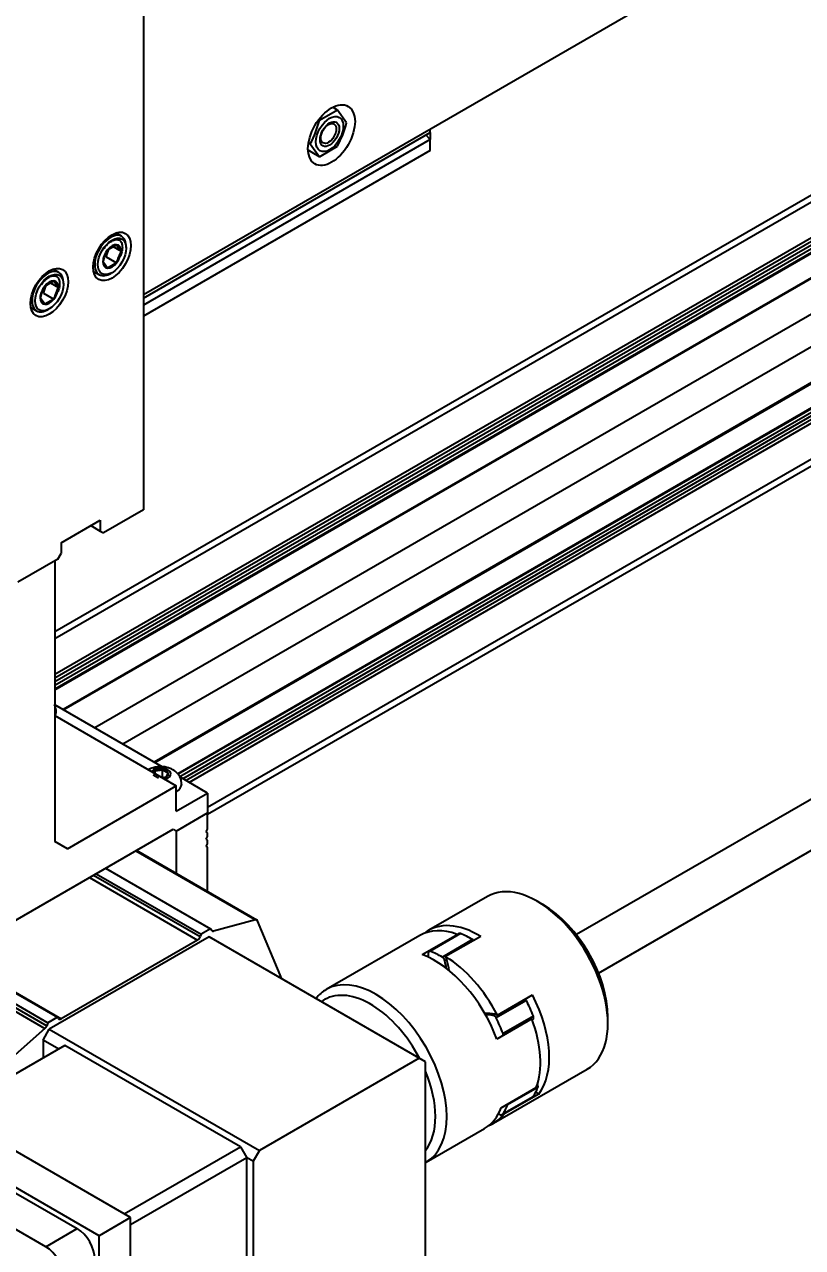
# Model space of a CAD drawing. Header units: millimetres. Extents: x 0 to 6044, y -1712 to 410.
# Drawn here: x 305.3 to 358, y 122.3 to 205 of the extents above; entities that cross this region are included whole.
import ezdxf
from ezdxf import colors
from ezdxf.entities.mleader import LeaderData, LeaderLine
from ezdxf.math import Vec2, Vec3

# ---------------------------------------------------------------- set-up
doc = ezdxf.new("R2010")
doc.units = ezdxf.units.MM
for name, color, linetype in [('0323-丝杆上板', 7, 'Continuous'), ('0324-防护板', 7, 'Continuous'), ('1113-内六角平圆头螺钉-GB', 7, 'Continuous'), ('1114-联轴器COUPLING', 7, 'Continuous'), ('1115-步进电机LS86A12', 7, 'Continuous'), ('1121-安装板', 7, 'Continuous'), ('1122-轴', 7, 'Continuous'), ('1211-TDT-4040S-8', 7, 'Continuous'), ('2311-内六角圆柱头螺钉-GB', 7, 'Continuous'), ('2312-1型六角螺母-GBT4', 7, 'Continuous'), ('2321-安装板零件', 7, 'Continuous'), ('2322-连接角', 7, 'Continuous'), ('Default', 7, 'Continuous'), ('LHBT10-S1000-1', 7, 'Continuous'), ('WGB10-4', 7, 'Continuous'), ('WGB10-5(B1)', 7, 'Continuous'), ('图框', 7, 'Continuous')]:
    doc.layers.add(name, color=color, linetype=linetype)

# ---------------------------------------------------------------- blocks, each defined once
blk = doc.blocks.new('SE1')
at = {"layer": '0323-丝杆上板', "color": 7, "linetype": 'Continuous'}
for p, q in [((332.784, 197.727), (332.784, 197.972)), ((313.374, 186.52), (332.784, 197.727))]:
    blk.add_line(p, q, dxfattribs=at)
at = {"layer": '0324-防护板', "color": 7, "linetype": 'Continuous'}
for p, q in [((332.784, 197.237), (313.374, 186.03)), ((332.784, 197.237), (332.484, 197.553)), ((332.784, 197.727), (332.784, 197.237)), ((332.784, 196.502), (332.784, 197.237)), ((332.784, 196.502), (313.374, 185.295))]:
    blk.add_line(p, q, dxfattribs=at)
at = {"layer": '1113-内六角平圆头螺钉-GB', "color": 7, "linetype": 'Continuous'}
for p, q in [((314.407, 154.02), (314.039, 154.232)), ((314.174, 154.522), (314.676, 154.599)), ((314.174, 154.338), (314.174, 154.522)), ((314.908, 154.097), (314.657, 154.058)), ((314.676, 154.148), (314.676, 154.599)), ((314.676, 154.599), (315.043, 154.387))]:
    blk.add_line(p, q, dxfattribs=at)
for centre, radius, start, end in [((314.275, 155.075), 1.01, 286.41995, 293.35434), ((315.245, 154.711), 0.801, 224.64495, 233.33791), ((313.185, 155.073), 1.98, 330.47774, 339.73007)]:
    blk.add_arc(centre, radius, start, end, dxfattribs=at)
for centre, major_axis, start_param, end_param in [((306.056, 158.535), (1.425, 0), 5.932393, 6.283185), ((306.056, 158.535), (1.425, 0), 0, 0.002094), ((314.541, 154.309), (-0.689, 0), 2.023332, 5.83065), ((314.541, 154.309), (0.52, 0), 2.356194, 2.804027), ((314.541, 154.309), (0.52, 0), 1.308997, 2.356194), ((314.541, 154.309), (0.52, 0), 0.261799, 1.308997), ((314.541, 154.309), (-0.52, 0), 1.908362, 2.356194), ((314.541, 154.309), (-0.52, 0), 2.356194, 3.403392), ((314.541, 153.636), (1.425, 0), 5.551909, 6.283185), ((314.541, 153.636), (1.425, 0), 0, 0.002094)]:
    blk.add_ellipse(centre, major_axis=major_axis, ratio=0.57735, start_param=start_param, end_param=end_param, dxfattribs=at)
for points, knots in [([(307.47, 158.539), (307.463, 158.668), (307.45, 158.826), (307.384, 158.978), (307.361, 159.022)], [0, 0, 0, 0, 0.086752, 0.1234138, 0.1234138, 0.1234138, 0.1234138]), ([(315.955, 153.64), (315.948, 153.769), (315.93, 153.995), (315.737, 154.319), (315.453, 154.573), (315.063, 154.756), (314.564, 154.835), (314.091, 154.774), (313.819, 154.661), (313.724, 154.608)], [0, 0, 0, 0, 0.086752, 0.1768813, 0.2670493, 0.3691659, 0.4902604, 0.6226519, 0.7030765, 0.7030765, 0.7030765, 0.7030765])]:
    blk.add_open_spline(points, degree=3, knots=knots, dxfattribs=at)
at = {"layer": '1114-联轴器COUPLING', "color": 7, "linetype": 'Continuous'}
for p, q in [((336.65, 146.025), (332.683, 143.735)), ((340.406, 145.47), (340.025, 145.691)), ((332.084, 143.389), (325.746, 139.73)), ((332.23, 142.091), (334.601, 143.46)), ((332.685, 142.327), (334.594, 143.43)), ((334.821, 143.509), (332.773, 142.327)), ((336.195, 143.319), (333.824, 141.95)), ((334.728, 143.507), (334.591, 143.428)), ((335.651, 143.103), (333.603, 141.921)), ((333.906, 141.741), (333.769, 141.661)), ((337.324, 137.989), (339.695, 139.358)), ((339.287, 138.987), (337.24, 137.805)), ((337.163, 138.055), (337.025, 137.975)), ((339.659, 137.736), (337.288, 136.367)), ((339.757, 137.923), (337.709, 136.74)), ((339.681, 137.676), (339.729, 137.704)), ((344.798, 137.424), (344.798, 137.865)), ((337.062, 130.675), (343.4, 134.334)), ((337.583, 131.726), (339.954, 133.095)), ((339.703, 132.443), (337.655, 131.261)), ((340.121, 132.652), (337.75, 131.283)), ((340.063, 133.101), (338.015, 131.919)), ((337.629, 131.237), (339.677, 132.419)), ((332.496, 128.039), (336.463, 130.329))]:
    blk.add_line(p, q, dxfattribs=at)
for centre, major_axis, start_param, end_param in [((340.025, 140.18), (3.375, -5.846), 0, 3.141593), ((340.406, 140.4), (3.105, -5.378), 0.785398, 2.356194), ((336.058, 137.889), (3.375, -5.846), 2.327425, 3.230459), ((335.459, 137.543), (3.375, -5.846), 2.536864, 3.141593), ((334.848, 143.3), (0.12, -0.208), 2.519411, 3.141593), ((335.596, 137.623), (-3.375, 5.846), -0.796715, -0.622182), ((335.649, 142.908), (-0.12, 0.208), 5.06471, 5.486471), ((333.088, 136.175), (3.375, -5.846), 1.280227, 2.536864), ((337.35, 138.469), (-3.375, 5.846), 0.572364, 0.652596), ((332.801, 142.118), (-0.12, 0.208), 5.661004, 6.251313), ((333.549, 136.441), (-3.375, 5.846), -0.796715, -0.622182), ((333.601, 141.726), (-0.12, 0.208), 4.090207, 5.486471), ((329.254, 142.48), (3.375, -5.846), 1.031487, 1.115737), ((333.687, 136.521), (-3.375, 5.846), 4.631259, 5.469017), ((333.739, 141.805), (-0.12, 0.208), 4.090207, 4.896162), ((329.392, 142.56), (3.375, -5.846), 0.994634, 1.115737), ((329.121, 133.884), (-3.375, 5.846), 3.141593, 6.283185), ((329.121, 133.884), (-3.375, 5.846), 0, 0.234922), ((328.739, 133.664), (-3.105, 5.378), 4.641883, 6.283185), ((339.156, 138.938), (0.12, -0.208), 1.472213, 1.971932), ((336.058, 137.889), (3.375, -5.846), 0.23303, 1.489667), ((328.739, 133.664), (-3.105, 5.378), 0, 0.070506), ((335.596, 137.623), (3.375, -5.846), 1.297681, 1.472213), ((338.778, 131.936), (3.375, -5.846), -3.581831, -3.424648), ((338.64, 131.856), (3.375, -5.846), -3.581831, -3.46732), ((337.109, 137.756), (-0.12, 0.208), 4.613806, 6.01007), ((337.246, 137.836), (-0.12, 0.208), 5.204115, 6.01007), ((333.549, 136.441), (3.375, -5.846), 1.297681, 1.472213), ((335.459, 137.543), (3.375, -5.846), 0.442469, 1.280227), ((339.609, 137.912), (-0.12, 0.208), 3.141593, 4.439273), ((337.561, 136.73), (0.12, -0.208), 0.735891, 1.297681), ((328.739, 133.664), (-3.105, 5.378), 3.369855, 4.484127), ((339.904, 133.262), (0.12, -0.208), 0.425016, 1.518305), ((339.557, 132.627), (-0.12, 0.208), 3.141593, 3.392076), ((335.596, 137.623), (3.375, -5.846), 0.250483, 0.425016), ((340.845, 137.681), (-3.375, 5.846), -4.120785, -4.079342), ((333.088, 136.175), (-3.375, 5.846), 3.141593, 3.584062), ((333.549, 136.441), (3.375, -5.846), 0.250483, 0.425016), ((337.857, 132.08), (0.12, -0.208), 0.425016, 0.788746), ((333.687, 136.521), (-3.375, 5.846), 3.052726, 3.374622), ((337.509, 131.445), (-0.12, 0.208), 1.995812, 3.392076)]:
    blk.add_ellipse(centre, major_axis=major_axis, ratio=0.57735, start_param=start_param, end_param=end_param, dxfattribs=at)
for points in [[(334.601, 143.46), (334.598, 143.445), (334.594, 143.43)], [(333.824, 141.95), (333.83, 141.931), (333.835, 141.912)], [(337.296, 137.995), (337.31, 137.992), (337.324, 137.989)], [(337.75, 131.283), (337.735, 131.294), (337.72, 131.305)]]:
    blk.add_open_spline(points, degree=2, dxfattribs=at)
at = {"layer": '1115-步进电机LS86A12', "color": 7, "linetype": 'Continuous'}
for p, q in [((296.768, 130.544), (308.891, 123.544)), ((306.77, 122.319), (304.092, 123.866)), ((306.77, 122.319), (308.891, 123.544))]:
    blk.add_line(p, q, dxfattribs=at)
for centre, major_axis, start_param, end_param in [((308.891, 122.148), (-0.855, 1.481), 3.926991, 5.497787), ((306.77, 120.923), (0.855, -1.481), 0.785398, 2.356194)]:
    blk.add_ellipse(centre, major_axis=major_axis, ratio=0.57735, start_param=start_param, end_param=end_param, dxfattribs=at)
at = {"layer": '1121-安装板', "color": 7, "linetype": 'Continuous'}
for p, q in [((307.382, 168.731), (307.382, 149.747)), ((314.65, 154.797), (307.382, 158.994)), ((307.382, 158.259), (315.602, 153.513)), ((317.723, 153.023), (315.832, 154.115)), ((308.23, 149.257), (315.602, 153.513)), ((315.602, 151.799), (315.602, 153.513)), ((315.602, 151.799), (317.723, 153.023)), ((317.723, 153.023), (317.723, 151.676)), ((315.602, 150.451), (317.723, 151.676)), ((296.722, 139.796), (315.39, 150.574)), ((315.39, 150.574), (315.602, 150.451)), ((308.23, 149.257), (307.382, 149.747))]:
    blk.add_line(p, q, dxfattribs=at)
at = {"layer": '1122-轴', "color": 7, "linetype": 'Continuous'}
for p, q in [((415.219, 185.325), (342.669, 143.439)), ((344.169, 140.841), (416.719, 182.727))]:
    blk.add_line(p, q, dxfattribs=at)
at = {"layer": '1211-TDT-4040S-8', "color": 7, "linetype": 'Continuous'}
for p, q in [((377.824, 204.591), (307.382, 163.921)), ((378.075, 204.279), (307.382, 163.464)), ((380.175, 203.066), (307.382, 161.039)), ((380.387, 202.944), (307.382, 160.794)), ((380.599, 202.822), (307.382, 160.549)), ((380.811, 202.699), (307.382, 160.305)), ((381.023, 202.577), (307.382, 160.06)), ((307.382, 160.009), (381.067, 202.551)), ((382.507, 201.72), (307.942, 158.67)), ((382.551, 201.695), (307.986, 158.645)), ((384.651, 200.482), (310.086, 157.433)), ((386.772, 199.502), (311.995, 156.33)), ((388.872, 198.29), (314.096, 155.118)), ((314.139, 155.092), (388.916, 198.265)), ((390.356, 197.434), (315.697, 154.329)), ((390.399, 197.408), (315.729, 154.297)), ((390.612, 197.286), (315.835, 154.113)), ((390.824, 197.163), (316.047, 153.991)), ((391.036, 197.041), (316.259, 153.868)), ((391.248, 196.918), (316.471, 153.746)), ((393.348, 195.706), (317.723, 152.044)), ((317.723, 151.587), (393.743, 195.477))]:
    blk.add_line(p, q, dxfattribs=at)
at = {"layer": '2311-内六角圆柱头螺钉-GB', "color": 7, "linetype": 'Continuous'}
for p, q in [((311.897, 190.697), (311.505, 190.923)), ((310.947, 189.773), (311.559, 190.126)), ((311.335, 189.997), (311.865, 189.691)), ((311.559, 190.126), (311.865, 189.691)), ((310.947, 188.548), (310.641, 188.984)), ((310.865, 189.303), (311.559, 188.902)), ((311.559, 188.902), (310.947, 188.548)), ((307.654, 188.248), (307.263, 188.474)), ((310.005, 188.325), (310.397, 188.099)), ((306.704, 187.323), (307.317, 187.677)), ((307.092, 187.547), (307.623, 187.241)), ((307.317, 187.677), (307.623, 187.241)), ((306.704, 186.098), (306.398, 186.534)), ((306.622, 186.853), (307.317, 186.452)), ((307.317, 186.452), (306.704, 186.098)), ((305.763, 185.876), (306.154, 185.65))]:
    blk.add_line(p, q, dxfattribs=at)
for centre, radius, start, end in [((314.111, 188.091), 3.583, 152.01024, 165.57771), ((312.555, 189.1), 1.703, 154.63516, 173.18635), ((315.028, 188.009), 3.582, 152.00853, 165.57942), ((309.868, 185.642), 3.583, 152.01024, 165.57771), ((308.313, 186.651), 1.703, 154.63516, 173.18635), ((310.786, 185.56), 3.582, 152.00853, 165.57942)]:
    blk.add_arc(centre, radius, start, end, dxfattribs=at)
for centre, major_axis, start_param, end_param in [((311.147, 189.398), (0.75, 1.299), 0, 3.141593), ((311.147, 189.398), (0.75, 1.299), 5.446447, 6.283185), ((311.253, 189.337), (0.433, 0.75), 1.308997, 2.356194), ((311.253, 189.337), (0.433, 0.75), 0.261799, 1.308997), ((311.253, 189.337), (-0.433, -0.75), 2.356194, 3.403392), ((311.253, 189.337), (-0.433, -0.75), 1.308997, 2.356194), ((311.253, 189.337), (0.433, 0.75), 2.356194, 3.403392), ((311.253, 189.337), (-0.433, -0.75), 0.261799, 1.308997), ((306.904, 186.949), (0.75, 1.299), 0, 3.141593), ((306.904, 186.949), (0.75, 1.299), 5.446447, 6.283185), ((311.147, 189.398), (0.75, 1.299), 3.141593, 3.978331), ((307.01, 186.888), (0.433, 0.75), 1.308997, 2.356194), ((307.01, 186.888), (0.433, 0.75), 0.261799, 1.308997), ((307.01, 186.888), (-0.433, -0.75), 2.356194, 3.403392), ((307.01, 186.888), (-0.433, -0.75), 1.308997, 2.356194), ((307.01, 186.888), (0.433, 0.75), 2.356194, 3.403392), ((307.01, 186.888), (-0.433, -0.75), 0.261799, 1.308997), ((306.904, 186.949), (0.75, 1.299), 3.141593, 3.978331)]:
    blk.add_ellipse(centre, major_axis=major_axis, ratio=0.57735, start_param=start_param, end_param=end_param, dxfattribs=at)
for centre in [(311.253, 189.337), (307.01, 186.888)]:
    blk.add_ellipse(centre, major_axis=(-0.675, -1.169), ratio=0.57735, dxfattribs=at)
for points in [[(310.715, 189.874), (310.79, 189.978), (310.939, 190.178), (311.239, 190.401), (311.526, 190.498), (311.745, 190.464), (311.891, 190.32), (311.968, 190.024), (311.937, 189.684), (311.867, 189.475), (311.834, 189.379)], [(306.472, 187.425), (306.547, 187.528), (306.697, 187.728), (306.996, 187.951), (307.284, 188.049), (307.502, 188.015), (307.648, 187.871), (307.725, 187.575), (307.695, 187.234), (307.624, 187.025), (307.591, 186.929)]]:
    blk.add_open_spline(points, degree=3, knots=[0, 0, 0, 0, 0.105384, 0.239176, 0.369726, 0.499914, 0.653912, 0.780528, 0.914288, 1, 1, 1, 1], dxfattribs=at)
at = {"layer": '2312-1型六角螺母-GBT4', "color": 7, "linetype": 'Continuous'}
for p, q in [((326.506, 199.241), (325.282, 198.534)), ((326.506, 199.241), (326.187, 199.426)), ((327.119, 198.37), (326.506, 199.241)), ((325.282, 198.534), (325.224, 198.568)), ((324.669, 196.956), (324.546, 197.027)), ((325.282, 196.085), (324.513, 196.528)), ((324.669, 196.956), (325.282, 196.085)), ((325.282, 196.085), (326.506, 196.792))]:
    blk.add_line(p, q, dxfattribs=at)
for centre, radius, start, end in [((318.341, 200.319), 7.166, 332.01023, 345.57772), ((320.18, 200.154), 7.164, 332.00854, 345.57942)]:
    blk.add_arc(centre, radius, start, end, dxfattribs=at)
for centre, major_axis in [((325.975, 197.616), (-0.653, -1.13)), ((325.975, 197.616), (0.459, 0.795)), ((325.901, 197.659), (-0.369, -0.639))]:
    blk.add_ellipse(centre, major_axis=major_axis, ratio=0.57735, dxfattribs=at)
at = {"layer": '2321-安装板零件', "color": 7, "linetype": 'Continuous'}
blk.add_line((313.374, 186.765), (419.334, 247.941), dxfattribs=at)
blk.add_ellipse((326.102, 197.543), major_axis=(1.125, 1.949), ratio=0.57735, dxfattribs=at)
at = {"layer": '2322-连接角', "color": 7, "linetype": 'Continuous'}
for p, q in [((313.374, 217.506), (313.374, 172.191)), ((313.374, 172.191), (310.67, 170.629)), ((307.806, 169.956), (310.457, 171.486)), ((310.457, 171.486), (310.457, 170.752)), ((309.821, 171.119), (310.457, 170.752)), ((310.457, 170.752), (310.67, 170.629)), ((307.806, 169.956), (307.806, 169.221)), ((307.594, 168.853), (304.889, 167.292)), ((307.594, 168.853), (307.806, 169.221))]:
    blk.add_line(p, q, dxfattribs=at)
for centre in [(311.253, 189.337), (307.01, 186.888)]:
    blk.add_ellipse(centre, major_axis=(0.9, 1.559), ratio=0.57735, dxfattribs=at)
at = {"layer": 'LHBT10-S1000-1', "color": 7, "linetype": 'Continuous'}
for p, q in [((312.859, 149.113), (320.96, 144.436)), ((321.055, 144.428), (312.899, 149.136)), ((310.008, 147.467), (317.221, 143.303)), ((310.176, 147.564), (317.282, 143.461)), ((310.812, 147.931), (317.919, 143.828)), ((309.719, 147.3), (317.037, 143.074)), ((320.96, 144.436), (318.126, 143.677)), ((322.751, 140.445), (321.103, 144.371)), ((317.282, 143.461), (317.221, 143.303)), ((317.919, 143.828), (317.282, 143.461)), ((317.997, 143.716), (317.919, 143.828)), ((317.956, 143.775), (318.126, 143.677)), ((317.037, 143.074), (307.802, 137.742)), ((299.814, 141.581), (306.921, 137.478)), ((300.45, 141.949), (307.557, 137.846)), ((300.483, 141.968), (307.802, 137.742)), ((299.372, 141.326), (306.713, 137.088)), ((299.6, 141.458), (306.842, 137.276)), ((306.921, 137.478), (306.842, 137.276)), ((307.557, 137.846), (306.921, 137.478)), ((307.618, 137.759), (307.557, 137.846)), ((306.713, 137.088), (303.88, 134.575))]:
    blk.add_line(p, q, dxfattribs=at)
for centre, major_axis, start_param, end_param in [((320.905, 144.168), (-0.15, -0.26), 2.728235, 3.665191), ((317.037, 143.319), (0.15, 0.26), 3.926991, 4.974188), ((318.181, 143.945), (0.15, 0.26), 2.879793, 3.665191), ((307.802, 137.987), (0.15, 0.26), 2.879793, 3.926991), ((306.658, 137.292), (0.15, 0.26), 4.18879, 4.974188)]:
    blk.add_ellipse(centre, major_axis=major_axis, ratio=0.57735, start_param=start_param, end_param=end_param, dxfattribs=at)
at = {"layer": 'WGB10-4', "color": 7, "linetype": 'Continuous'}
for p, q in [((315.602, 150.451), (317.723, 151.676)), ((317.723, 150.574), (317.723, 151.676)), ((315.602, 150.451), (315.602, 147.576)), ((317.617, 150.39), (317.723, 150.574)), ((317.723, 150.329), (317.617, 150.39)), ((317.617, 149.9), (317.723, 150.084)), ((317.723, 149.839), (317.617, 149.9)), ((317.723, 150.084), (317.723, 150.329)), ((317.723, 149.594), (317.723, 149.839)), ((317.617, 149.41), (317.723, 149.594)), ((317.723, 149.349), (317.617, 149.41)), ((317.723, 146.655), (317.723, 149.349))]:
    blk.add_line(p, q, dxfattribs=at)
blk.add_ellipse((316.981, 146.226), major_axis=(-0.525, -0.909), ratio=0.57735, start_param=2.045152, end_param=2.356194, dxfattribs=at)
at = {"layer": 'WGB10-5(B1)', "color": 7, "linetype": 'Continuous'}
for p, q in [((317.829, 143.287), (307.01, 137.04)), ((332.042, 135.081), (317.829, 143.287)), ((306.586, 136.306), (307.01, 137.04)), ((307.01, 137.04), (321.223, 128.835)), ((308.071, 135.938), (300.206, 131.397)), ((307.647, 135.693), (306.586, 136.306)), ((306.586, 136.306), (306.586, 135.081)), ((319.95, 129.08), (308.071, 135.938)), ((332.042, 135.081), (321.223, 128.835)), ((332.466, 134.836), (332.042, 135.081)), ((312.51, 124.294), (294.298, 134.808)), ((332.466, 121.119), (332.466, 134.836)), ((310.389, 123.069), (292.177, 133.584)), ((312.086, 124.539), (319.95, 129.08)), ((320.375, 128.345), (312.51, 123.804)), ((319.95, 129.08), (320.375, 128.345)), ((320.375, 114.628), (320.375, 128.345)), ((320.799, 128.1), (320.375, 128.345)), ((321.223, 128.835), (320.799, 128.1)), ((320.799, 128.1), (320.799, 114.383)), ((312.51, 124.294), (310.389, 123.069)), ((312.51, 103.265), (312.51, 124.294)), ((310.389, 102.04), (310.389, 123.069))]:
    blk.add_line(p, q, dxfattribs=at)
blk = doc.blocks.new('_DOT')
at = {"color": 0}
blk.add_line((0, 0), (-1, 0), dxfattribs=at)
at = {"color": 0, "const_width": 0.333}
blk.add_lwpolyline([(-0.1665, 0, 1), (0.1665, 0, 1)], format="xyb", close=True, dxfattribs=at)

msp = doc.modelspace()

# ---------------------------------------------------------------- block references
at = {"layer": 'Default'}
msp.add_blockref('SE1', (0, 0), dxfattribs=at)

# ---------------------------------------------------------------- leaders
at = {"layer": '图框', "color": 7, "linetype": 'Continuous'}
ml = msp.add_multileader_mtext('Standard', dxfattribs=at)
ml.set_content('{\\pxsm0.9;\\f宋体|b0||i0||c0|p34;\\W1.;N2611-XYZ人机\\P}', color=7)
ml.set_leader_properties()
ml.set_arrow_properties(name='DOT')
ml.build(insert=Vec2(0, 0))
ml.multileader.update_dxf_attribs({"leader_type": 0, "dogleg_length": 0})
ctx = ml.context
ctx.base_point, ctx.landing_gap_size, ctx.plane_origin = Vec3(646.678, 293.045), 1.4, Vec3(559, 5)
ctx.text_align_type = 1
notes = []
notes.append((ctx, [(0, (0, 0, 0), (0, 0), (1, 0), 1, [])]))
ctx.mtext.insert, ctx.mtext.text_direction, ctx.mtext.rotation, ctx.mtext.alignment = Vec3(626.222, 290.743), Vec3(-1, 0), 3.141593, 2
ml = msp.add_multileader_mtext('Standard', dxfattribs=at)
ml.set_content('{\\pxsm0.9;\\f宋体|b0||i0||c0|p34;\\W1.;N2611-XYZ人机\\P}', color=7)
ml.set_leader_properties()
ml.set_arrow_properties(name='DOT')
ml.build(insert=Vec2(0, 0))
ml.multileader.update_dxf_attribs({"leader_type": 0, "dogleg_length": 0})
ctx = ml.context
ctx.base_point, ctx.landing_gap_size, ctx.plane_origin = Vec3(1036.678, 293.045), 1.4, Vec3(949, 5)
ctx.text_align_type = 1
notes.append((ctx, [(0, (0, 0, 0), (0, 0), (1, 0), 1, [])]))
ctx.mtext.insert, ctx.mtext.text_direction, ctx.mtext.rotation, ctx.mtext.alignment = Vec3(1016.222, 290.743), Vec3(-1, 0), 3.141593, 2
for ctx, leaders in notes:
    for number, flags, end, landing, length, lines in leaders:
        leader = LeaderData()
        leader.index, (leader.has_last_leader_line, leader.has_dogleg_vector, leader.attachment_direction) = number, flags
        leader.last_leader_point, leader.dogleg_vector, leader.dogleg_length = Vec3(end), Vec3(landing), length
        for number, points, colour, breaks in lines:
            line = LeaderLine()
            line.index, line.vertices, line.color, line.breaks = number, Vec3.list(points), colors.encode_raw_color(colour), breaks
            leader.lines.append(line)
        ctx.leaders.append(leader)

doc.saveas('drawing.dxf')
